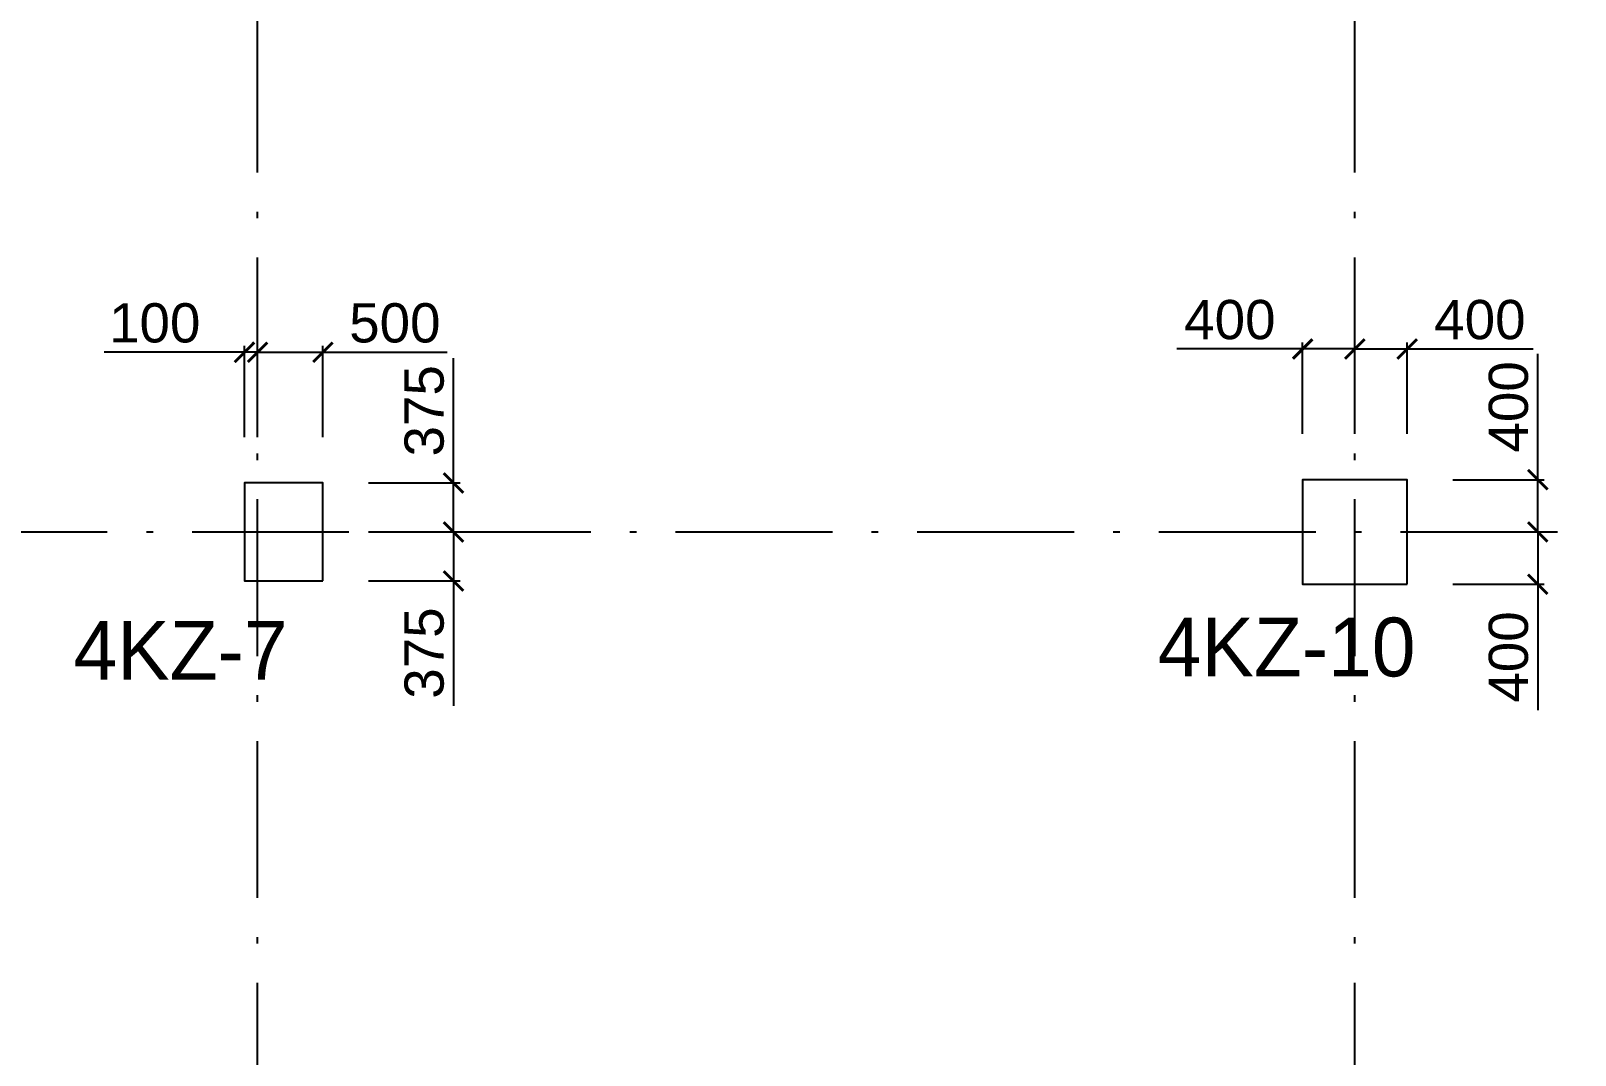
# Model space of a CAD drawing. Header units: millimetres. Extents: x -3831 to 465700, y 39900 to 106100.
# Drawn here: x 209865 to 221686, y 86546 to 94384 of the extents above; entities that cross this region are included whole.
import ezdxf

# ---------------------------------------------------------------- set-up
doc = ezdxf.new("R2010")
doc.units = ezdxf.units.MM
doc.linetypes.add('线型2', pattern=[1850, 1200, -300, 50, -300])
doc.layers.add('column_dim', color=90, linetype='Continuous')
doc.layers.add('DOTE', color=10, linetype='线型2')
doc.layers.add('S_Cl', color=2, linetype='Continuous', lineweight=25)
doc.layers.add('S_ColumFocus', color=2, linetype='Continuous', lineweight=9)
doc.styles.get("Standard").update_dxf_attribs({"font": 'arial.ttf'})
doc.styles.add('xxxx', font='RIF.ttf')
doc.dimstyles.new('ISO-25', dxfattribs={"dimtxt": 2.5, "dimasz": 2.5, "dimexe": 1.25, "dimexo": 0.625, "dimtad": 1, "dimtxsty": 'Standard', "dimcen": 2.5, "dimadec": 0, "dimazin": 0, "dimtfac": 1, "dimtmove": 0, "dimatfit": 3, "dimfxl": 1, "dimarcsym": 0})

# ---------------------------------------------------------------- blocks, each defined once
blk = doc.blocks.new('_ArchTick')
at = {"color": 0, "linetype": 'ByBlock', "const_width": 0.15}
blk.add_lwpolyline([(-0.5, -0.5), (0.5, 0.5)], dxfattribs=at)
blk = doc.blocks.new('*D1206')
at = {"layer": 'column_dim', "color": 0, "lineweight": -2, "transparency": 16777216}
for p, q in [((220750, 90550), (221450, 90550)), ((221400, 90550), (221400, 90150)), ((220750, 90150), (221450, 90150)), ((221400, 90150), (221400, 89186))]:
    blk.add_line(p, q, dxfattribs=at)
at = {"layer": 'Defpoints', "color": 0, "transparency": 16777216}
for p in [(220400, 90550), (221400, 90550), (220400, 90150)]:
    blk.add_point(p, dxfattribs=at)
at = {"layer": 'column_dim', "color": 0, "lineweight": -2, "transparency": 16777216, "xscale": 150, "yscale": 150, "zscale": 150}
for p, rotation in [((221400, 90550), 90), ((221400, 90150), 270)]:
    blk.add_blockref('_ArchTick', p, dxfattribs=dict(at, rotation=rotation))
at = {"layer": 'column_dim', "color": 7, "transparency": 16777216, "insert": (221177, 89593), "char_height": 300, "attachment_point": 5, "rotation": 90}
blk.add_mtext('400', dxfattribs=at)
blk = doc.blocks.new('*D1207')
at = {"layer": 'column_dim', "color": 0, "lineweight": -2, "transparency": 16777216}
for p, q in [((221400, 90950), (221400, 91914)), ((220750, 90950), (221450, 90950)), ((221400, 90550), (221400, 90950)), ((220750, 90550), (221450, 90550))]:
    blk.add_line(p, q, dxfattribs=at)
at = {"layer": 'Defpoints', "color": 0, "transparency": 16777216}
for p in [(220400, 90950), (220400, 90550), (221400, 90550)]:
    blk.add_point(p, dxfattribs=at)
at = {"layer": 'column_dim', "color": 0, "lineweight": -2, "transparency": 16777216, "xscale": 150, "yscale": 150, "zscale": 150}
for p, rotation in [((221400, 90950), 90), ((221400, 90550), 270)]:
    blk.add_blockref('_ArchTick', p, dxfattribs=dict(at, rotation=rotation))
at = {"layer": 'column_dim', "color": 7, "transparency": 16777216, "insert": (221177, 91507), "char_height": 300, "attachment_point": 5, "rotation": 90}
blk.add_mtext('400', dxfattribs=at)
blk = doc.blocks.new('*D1208')
at = {"layer": 'column_dim', "color": 0, "lineweight": -2, "transparency": 16777216}
for p, q in [((220000, 91300), (220000, 92000)), ((220400, 91300), (220400, 92000)), ((220000, 91950), (220400, 91950)), ((220400, 91950), (221364, 91950))]:
    blk.add_line(p, q, dxfattribs=at)
at = {"layer": 'Defpoints', "color": 0, "transparency": 16777216}
for p in [(220000, 91950), (220000, 90950), (220400, 90950)]:
    blk.add_point(p, dxfattribs=at)
at = {"layer": 'column_dim', "color": 0, "lineweight": -2, "transparency": 16777216, "xscale": 150, "yscale": 150, "zscale": 150, "rotation": 180}
blk.add_blockref('_ArchTick', (220000, 91950), dxfattribs=at)
at = {"layer": 'column_dim', "color": 0, "lineweight": -2, "transparency": 16777216, "xscale": 150, "yscale": 150, "zscale": 150}
blk.add_blockref('_ArchTick', (220400, 91950), dxfattribs=at)
at = {"layer": 'column_dim', "color": 7, "transparency": 16777216, "insert": (220957, 92173), "char_height": 300, "attachment_point": 5}
blk.add_mtext('400', dxfattribs=at)
blk = doc.blocks.new('*D1209')
at = {"layer": 'column_dim', "color": 0, "lineweight": -2, "transparency": 16777216}
for p, q in [((219600, 91300), (219600, 92000)), ((220000, 91300), (220000, 92000)), ((219600, 91950), (218636, 91950)), ((220000, 91950), (219600, 91950))]:
    blk.add_line(p, q, dxfattribs=at)
at = {"layer": 'Defpoints', "color": 0, "transparency": 16777216}
for p in [(220000, 91950), (219600, 90950), (220000, 90950)]:
    blk.add_point(p, dxfattribs=at)
at = {"layer": 'column_dim', "color": 0, "lineweight": -2, "transparency": 16777216, "xscale": 150, "yscale": 150, "zscale": 150, "rotation": 180}
blk.add_blockref('_ArchTick', (219600, 91950), dxfattribs=at)
at = {"layer": 'column_dim', "color": 0, "lineweight": -2, "transparency": 16777216, "xscale": 150, "yscale": 150, "zscale": 150}
blk.add_blockref('_ArchTick', (220000, 91950), dxfattribs=at)
at = {"layer": 'column_dim', "color": 7, "transparency": 16777216, "insert": (219043, 92173), "char_height": 300, "attachment_point": 5}
blk.add_mtext('400', dxfattribs=at)
blk = doc.blocks.new('*D1234')
at = {"layer": 'column_dim', "color": 0, "lineweight": -2, "transparency": 16777216}
for p, q in [((212450, 90550), (213150, 90550)), ((213100, 90550), (213100, 90175)), ((212450, 90175), (213150, 90175)), ((213100, 90175), (213100, 89220))]:
    blk.add_line(p, q, dxfattribs=at)
at = {"layer": 'Defpoints', "color": 0, "transparency": 16777216}
for p in [(212100, 90550), (213100, 90550), (212100, 90175)]:
    blk.add_point(p, dxfattribs=at)
at = {"layer": 'column_dim', "color": 0, "lineweight": -2, "transparency": 16777216, "xscale": 150, "yscale": 150, "zscale": 150}
for p, rotation in [((213100, 90550), 90), ((213100, 90175), 270)]:
    blk.add_blockref('_ArchTick', p, dxfattribs=dict(at, rotation=rotation))
at = {"layer": 'column_dim', "color": 7, "transparency": 16777216, "insert": (212877, 89623), "char_height": 300, "attachment_point": 5, "rotation": 90}
blk.add_mtext('375', dxfattribs=at)
blk = doc.blocks.new('*D1235')
at = {"layer": 'column_dim', "color": 0, "lineweight": -2, "transparency": 16777216}
for p, q in [((213100, 90925), (213100, 91880)), ((212450, 90925), (213150, 90925)), ((213100, 90550), (213100, 90925)), ((212450, 90550), (213150, 90550))]:
    blk.add_line(p, q, dxfattribs=at)
at = {"layer": 'Defpoints', "color": 0, "transparency": 16777216}
for p in [(212100, 90925), (212100, 90550), (213100, 90550)]:
    blk.add_point(p, dxfattribs=at)
at = {"layer": 'column_dim', "color": 0, "lineweight": -2, "transparency": 16777216, "xscale": 150, "yscale": 150, "zscale": 150}
for p, rotation in [((213100, 90925), 90), ((213100, 90550), 270)]:
    blk.add_blockref('_ArchTick', p, dxfattribs=dict(at, rotation=rotation))
at = {"layer": 'column_dim', "color": 7, "transparency": 16777216, "insert": (212877, 91477), "char_height": 300, "attachment_point": 5, "rotation": 90}
blk.add_mtext('375', dxfattribs=at)
blk = doc.blocks.new('*D1236')
at = {"layer": 'column_dim', "color": 0, "lineweight": -2, "transparency": 16777216}
for p, q in [((211600, 91275), (211600, 91975)), ((212100, 91275), (212100, 91975)), ((211600, 91925), (212100, 91925)), ((212100, 91925), (213052, 91925))]:
    blk.add_line(p, q, dxfattribs=at)
at = {"layer": 'Defpoints', "color": 0, "transparency": 16777216}
for p in [(211600, 91925), (211600, 90925), (212100, 90925)]:
    blk.add_point(p, dxfattribs=at)
at = {"layer": 'column_dim', "color": 0, "lineweight": -2, "transparency": 16777216, "xscale": 150, "yscale": 150, "zscale": 150, "rotation": 180}
blk.add_blockref('_ArchTick', (211600, 91925), dxfattribs=at)
at = {"layer": 'column_dim', "color": 0, "lineweight": -2, "transparency": 16777216, "xscale": 150, "yscale": 150, "zscale": 150}
blk.add_blockref('_ArchTick', (212100, 91925), dxfattribs=at)
at = {"layer": 'column_dim', "color": 7, "transparency": 16777216, "insert": (212651, 92148), "char_height": 300, "attachment_point": 5}
blk.add_mtext('500', dxfattribs=at)
blk = doc.blocks.new('*D1237')
at = {"layer": 'column_dim', "color": 0, "lineweight": -2, "transparency": 16777216}
for p, q in [((211500, 91275), (211500, 91975)), ((211600, 91275), (211600, 91975)), ((211500, 91925), (210426, 91925)), ((211600, 91925), (211500, 91925)), ((211600, 91925), (211750, 91925))]:
    blk.add_line(p, q, dxfattribs=at)
at = {"layer": 'Defpoints', "color": 0, "transparency": 16777216}
for p in [(211600, 91925), (211500, 90925), (211600, 90925)]:
    blk.add_point(p, dxfattribs=at)
at = {"layer": 'column_dim', "color": 0, "lineweight": -2, "transparency": 16777216, "xscale": 150, "yscale": 150, "zscale": 150}
blk.add_blockref('_ArchTick', (211500, 91925), dxfattribs=at)
at = {"layer": 'column_dim', "color": 0, "lineweight": -2, "transparency": 16777216, "xscale": 150, "yscale": 150, "zscale": 150, "rotation": 180}
blk.add_blockref('_ArchTick', (211600, 91925), dxfattribs=at)
at = {"layer": 'column_dim', "color": 7, "transparency": 16777216, "insert": (210813, 92148), "char_height": 300, "attachment_point": 5}
blk.add_mtext('100', dxfattribs=at)

msp = doc.modelspace()

# ---------------------------------------------------------------- linework, layer by layer
at = {"layer": 'DOTE'}
for p, q in [((211600, 60000), (211600, 101300)), ((220000, 60000), (220000, 101300)), ((200000, 90550), (228400, 90550))]:
    msp.add_line(p, q, dxfattribs=at)
at = {"layer": 'S_Cl'}
for points in [[(212100, 90175), (212100, 90925), (211500, 90925), (211500, 90175)], [(220400, 90150), (220400, 90950), (219600, 90950), (219600, 90150)]]:
    msp.add_lwpolyline(points, close=True, dxfattribs=at)

# ---------------------------------------------------------------- texts
at = {"layer": 'S_ColumFocus', "char_height": 450, "attachment_point": 1, "style": 'xxxx'}
for s, insert, width in [('4KZ-7', (210190.98346, 89869.37245), 804), ('4KZ-10', (218490.98346, 89894.37245), 770.5)]:
    msp.add_mtext(s, dxfattribs=dict(at, insert=insert, width=width))

# ---------------------------------------------------------------- dimensions: what is measured, and where the dimension line sits
at = {"layer": 'column_dim'}
for p1, p2, distance, picture, middle in [((211500, 90925), (211600, 90925), 1000, '*D1237', (210813.21965, 92148.1719)), ((212100, 90925), (211600, 90925), -1000, '*D1236', (212650.90041, 92148.1719)), ((219600, 90950), (220000, 90950), 1000, '*D1209', (219043.06276, 92173.1719)), ((220400, 90950), (220000, 90950), -1000, '*D1208', (220956.93724, 92173.1719)), ((212100, 90925), (212100, 90550), 1000, '*D1235', (212876.72578, 91477.4352)), ((220400, 90950), (220400, 90550), 1000, '*D1207', (221176.8281, 91506.93724)), ((212100, 90175), (212100, 90550), -1000, '*D1234', (212876.72578, 89622.5648)), ((220400, 90150), (220400, 90550), -1000, '*D1206', (221176.8281, 89593.06276))]:
    dim = msp.add_aligned_dim(p1=p1, p2=p2, distance=distance, dimstyle='ISO-25', override={"dimtxt": 300, "dimasz": 150, "dimexe": 50, "dimexo": 350, "dimgap": 70, "dimjust": 1, "dimblk1": 'ArchTick', "dimblk2": 'ArchTick', "dimsah": 1, "dimclrt": 7}, dxfattribs=at)
    dim.commit()
    dim.dimension.update_dxf_attribs({"geometry": picture, "text_midpoint": middle})

doc.saveas('drawing.dxf')
